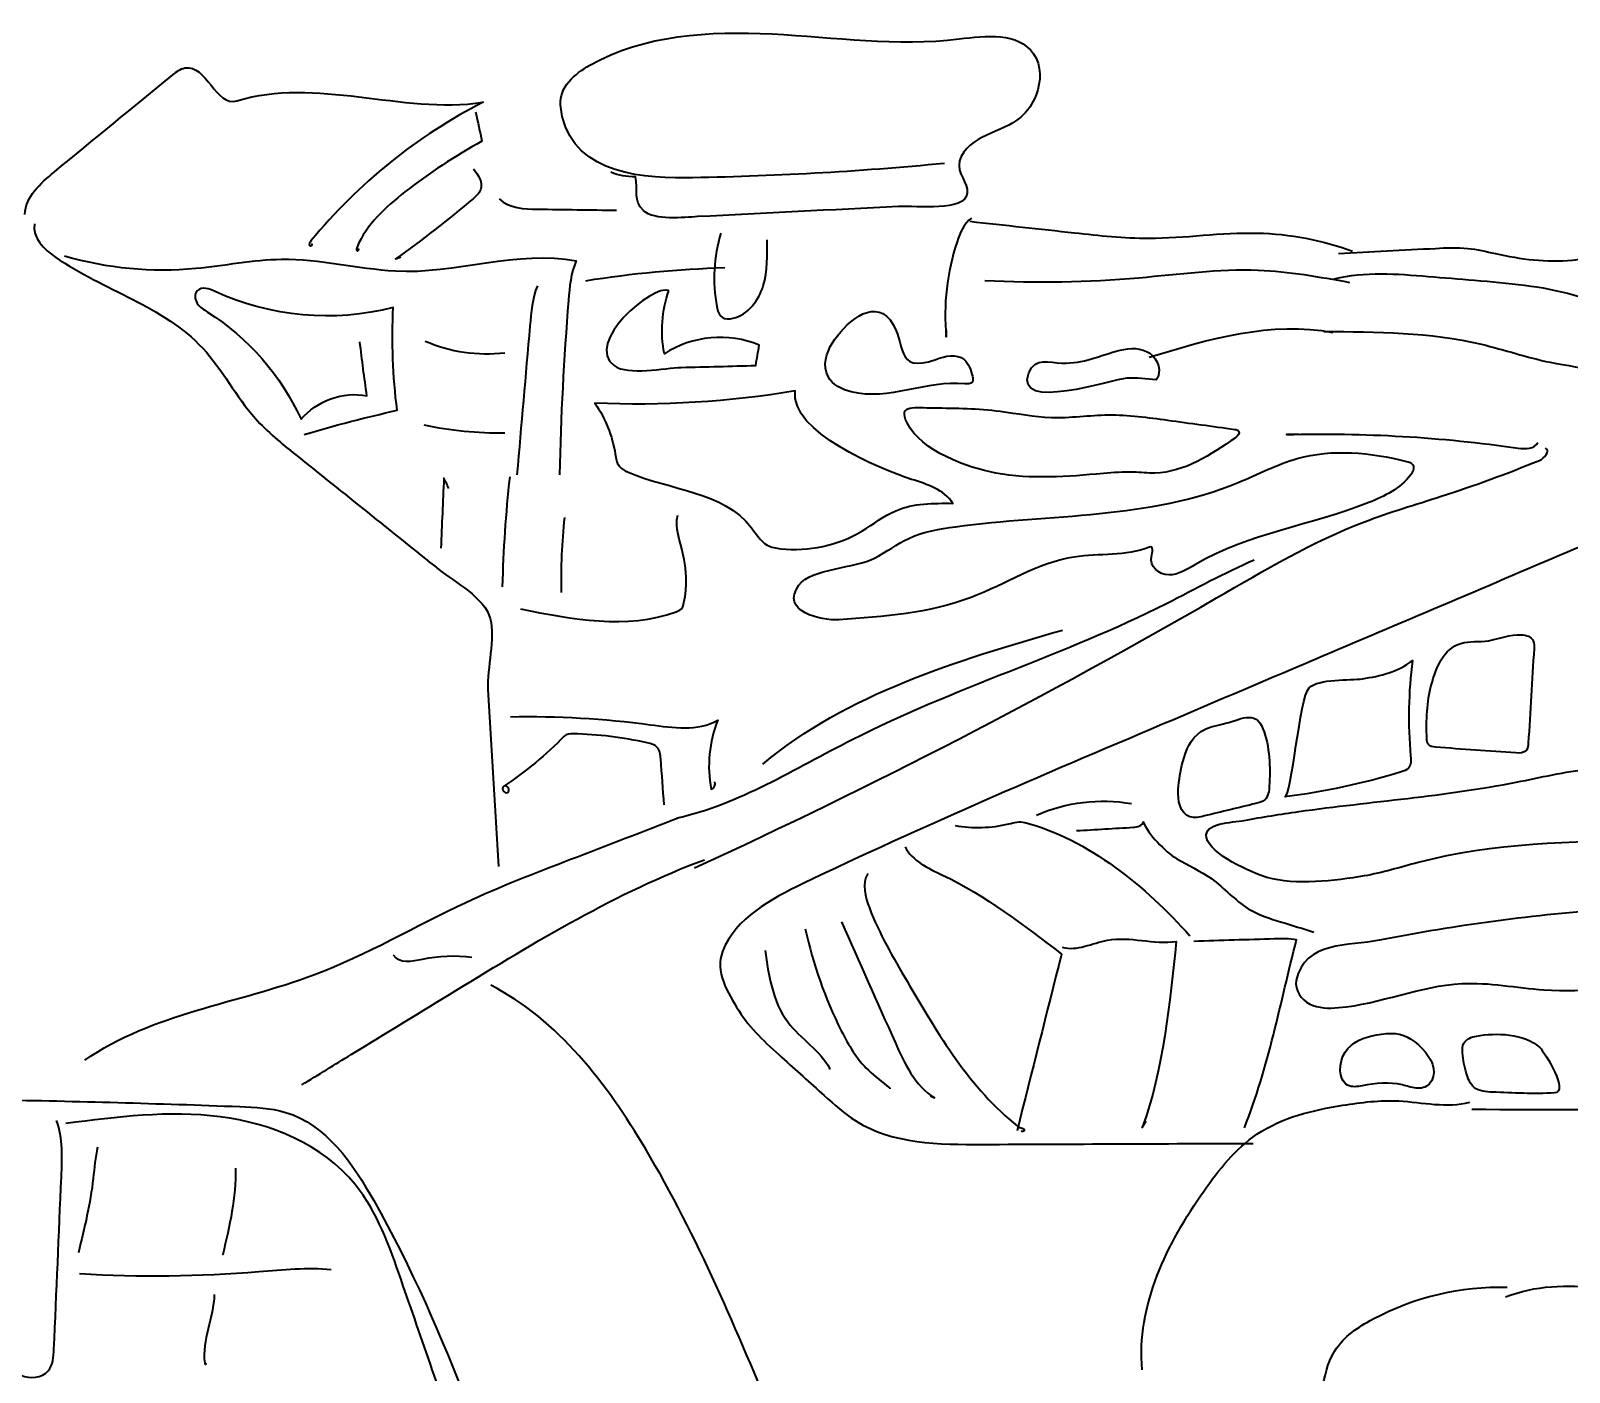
# Model space of a CAD drawing. Extents: x 6 to 143, y -103 to -23.
# Drawn here: x 46.7 to 68.07, y -69.18 to -50.55 of the extents above; entities that cross this region are included whole.
import ezdxf

# ---------------------------------------------------------------- set-up
doc = ezdxf.new("R2010")
doc.units = 0
doc.header["$MEASUREMENT"] = 0
doc.layers.add('Delorean', color=7, linetype='Continuous', lineweight=0)

msp = doc.modelspace()

# ---------------------------------------------------------------- linework, layer by layer
at = {"layer": 'Delorean', "color": 250, "lineweight": 35, "true_color": 0x231f20}
for points, knots in [([(59.392, -52.39), (58.193, -52.506), (56.988, -52.573), (55.783, -52.59), (55.088, -52.6), (54.136, -52.482), (54.06, -51.575), (54.04, -51.335), (54.256, -51.145), (54.466, -51.026), (55.222, -50.599), (56.131, -50.548), (56.998, -50.592), (57.866, -50.637), (58.737, -50.767), (59.598, -50.661), (59.965, -50.616), (60.418, -50.563), (60.628, -50.866), (60.742, -51.03), (60.737, -51.253), (60.665, -51.439), (60.62, -51.558), (60.549, -51.667), (60.452, -51.749), (60.317, -51.865), (60.141, -51.92), (59.979, -51.995), (59.828, -52.066), (59.648, -52.18), (59.603, -52.354), (59.558, -52.53), (59.727, -52.658), (59.709, -52.803), (59.675, -53.068), (59.012, -52.975), (58.756, -52.988), (57.825, -53.035), (56.895, -53.082), (55.964, -53.129), (55.773, -53.138), (55.365, -53.188), (55.21, -53.044), (55.071, -52.914), (55.137, -52.751), (55.099, -52.574), (54.98, -52.578), (54.865, -52.558), (54.76, -52.513)], [0, 0, 0, 0, 1, 1, 1, 2, 2, 2, 3, 3, 3, 4, 4, 4, 5, 5, 5, 6, 6, 6, 7, 7, 7, 8, 8, 8, 9, 9, 9, 10, 10, 10, 11, 11, 11, 12, 12, 12, 13, 13, 13, 14, 14, 14, 15, 15, 15, 16, 16, 16, 16]), ([(46.618, -53.097), (46.63, -52.851), (46.836, -52.665), (47.027, -52.509), (47.576, -52.059), (48.126, -51.609), (48.676, -51.159), (48.725, -51.118), (48.778, -51.076), (48.841, -51.064), (49.14, -51.006), (49.274, -51.612), (49.565, -51.521), (50.659, -51.179), (51.849, -51.708), (52.983, -51.541), (52.065, -52.009), (51.246, -52.669), (50.593, -53.466), (50.578, -53.484), (50.562, -53.511), (50.576, -53.53), (50.59, -53.549), (50.624, -53.511), (50.601, -53.508)], [0, 0, 0, 0, 1, 1, 1, 2, 2, 2, 3, 3, 3, 4, 4, 4, 5, 5, 5, 6, 6, 6, 7, 7, 7, 8, 8, 8, 8]), ([(52.881, -51.679), (52.91, -51.813), (52.939, -51.947), (52.968, -52.081), (52.594, -52.287), (52.236, -52.523), (51.899, -52.786), (51.629, -52.997), (51.365, -53.236), (51.233, -53.552), (51.226, -53.569), (51.22, -53.593), (51.235, -53.604), (51.25, -53.615), (51.269, -53.58), (51.251, -53.581)], [0, 0, 0, 0, 1, 1, 1, 2, 2, 2, 3, 3, 3, 4, 4, 4, 5, 5, 5, 5]), ([(52.849, -52.464), (52.916, -52.549), (52.988, -52.656), (52.949, -52.757), (52.93, -52.806), (52.889, -52.842), (52.849, -52.876), (52.501, -53.171), (52.14, -53.451), (51.768, -53.716), (51.792, -53.706), (51.816, -53.697), (51.84, -53.688)], [0, 0, 0, 0, 1, 1, 1, 2, 2, 2, 3, 3, 3, 4, 4, 4, 4]), ([(53.207, -52.882), (53.345, -53.013), (53.554, -53.023), (53.744, -53.025), (54.109, -53.03), (54.474, -53.035), (54.839, -53.04)], [0, 0, 0, 0, 1, 1, 1, 2, 2, 2, 2]), ([(59.766, -53.148), (59.662, -53.227), (59.609, -53.355), (59.568, -53.478), (59.427, -53.901), (59.375, -54.353), (59.416, -54.797), (59.418, -54.767), (59.42, -54.736), (59.422, -54.705)], [0, 0, 0, 0, 1, 1, 1, 2, 2, 2, 3, 3, 3, 3]), ([(59.746, -53.193), (60.23, -53.247), (60.715, -53.3), (61.199, -53.353), (61.542, -53.391), (61.885, -53.429), (62.23, -53.428), (62.733, -53.428), (63.235, -53.345), (63.738, -53.357), (64.189, -53.367), (64.639, -53.453), (65.061, -53.61)], [0, 0, 0, 0, 1, 1, 1, 2, 2, 2, 3, 3, 3, 4, 4, 4, 4]), ([(46.751, -53.229), (46.721, -53.422), (46.888, -53.584), (47.048, -53.694), (47.711, -54.15), (48.542, -54.368), (49.09, -54.956), (49.367, -55.254), (49.551, -55.627), (49.821, -55.931), (49.989, -56.12), (50.187, -56.279), (50.385, -56.438), (51.046, -56.968), (51.708, -57.498), (52.369, -58.029), (52.591, -58.206), (53.004, -58.417), (53.083, -58.71), (53.158, -58.991), (53.034, -59.396), (53.052, -59.693), (53.101, -60.514), (53.15, -61.334), (53.199, -62.154)], [0, 0, 0, 0, 1, 1, 1, 2, 2, 2, 3, 3, 3, 4, 4, 4, 5, 5, 5, 6, 6, 6, 7, 7, 7, 8, 8, 8, 8]), ([(56.288, -53.358), (56.188, -53.687), (56.168, -54.04), (56.23, -54.378), (56.241, -54.433), (56.257, -54.494), (56.303, -54.526), (56.346, -54.556), (56.405, -54.553), (56.456, -54.54), (56.665, -54.487), (56.813, -54.294), (56.876, -54.088), (56.939, -53.883), (56.932, -53.664), (56.928, -53.449)], [0, 0, 0, 0, 1, 1, 1, 2, 2, 2, 3, 3, 3, 4, 4, 4, 5, 5, 5, 5]), ([(47.171, -53.673), (47.761, -53.844), (48.383, -53.903), (48.994, -53.846), (49.392, -53.809), (49.786, -53.724), (50.186, -53.72), (50.716, -53.714), (51.238, -53.851), (51.767, -53.882), (52.578, -53.931), (53.481, -53.584), (54.278, -53.742), (54.202, -53.912), (54.184, -54.102), (54.17, -54.288), (54.105, -55.096), (54.064, -55.905), (54.044, -56.714)], [0, 0, 0, 0, 1, 1, 1, 2, 2, 2, 3, 3, 3, 4, 4, 4, 5, 5, 5, 6, 6, 6, 6]), ([(64.865, -53.639), (65.315, -53.616), (65.765, -53.593), (66.215, -53.569), (66.363, -53.562), (66.512, -53.554), (66.66, -53.569), (66.79, -53.583), (66.917, -53.614), (67.045, -53.641), (67.395, -53.717), (67.755, -53.769), (68.111, -53.732), (68.239, -53.719), (68.365, -53.694), (68.493, -53.692), (68.629, -53.689), (68.764, -53.711), (68.897, -53.741), (69.202, -53.812), (69.494, -53.927), (69.784, -54.045), (70.565, -54.364), (71.336, -54.704), (72.098, -55.067), (72.138, -55.085), (72.192, -55.101), (72.22, -55.068), (72.247, -55.034), (72.187, -55.097), (72.193, -55.14), (72.596, -55.326), (72.86, -55.712), (73.18, -56.02), (73.385, -56.217), (73.616, -56.384), (73.826, -56.574), (74.101, -56.822), (74.339, -57.107), (74.576, -57.391), (75.052, -57.961), (75.528, -58.531), (76.003, -59.101), (76.549, -59.755), (77.095, -60.409), (77.61, -61.088), (78.052, -61.67), (78.47, -62.271), (78.864, -62.887), (78.831, -62.85), (78.798, -62.812), (78.766, -62.775)], [0, 0, 0, 0, 1, 1, 1, 2, 2, 2, 3, 3, 3, 4, 4, 4, 5, 5, 5, 6, 6, 6, 7, 7, 7, 8, 8, 8, 9, 9, 9, 10, 10, 10, 11, 11, 11, 12, 12, 12, 13, 13, 13, 14, 14, 14, 15, 15, 15, 16, 16, 16, 17, 17, 17, 17]), ([(59.954, -54.015), (60.667, -54.052), (61.383, -54.039), (62.094, -53.977), (62.646, -53.928), (63.198, -53.85), (63.752, -53.872), (64.178, -53.889), (64.598, -53.965), (65.017, -54.041)], [0, 0, 0, 0, 1, 1, 1, 2, 2, 2, 3, 3, 3, 3]), ([(64.807, -53.99), (65.232, -53.887), (65.676, -53.923), (66.112, -53.959), (66.326, -53.976), (66.541, -53.994), (66.756, -54.012), (67.218, -54.05), (67.684, -54.088), (68.13, -54.215), (68.715, -54.381), (69.247, -54.692), (69.772, -55.001), (70.622, -55.5), (71.501, -56.028), (72.044, -56.85), (72.064, -56.882), (72.113, -56.885), (72.133, -56.917), (72.152, -56.95), (72.073, -56.972), (72.094, -56.94)], [0, 0, 0, 0, 1, 1, 1, 2, 2, 2, 3, 3, 3, 4, 4, 4, 5, 5, 5, 6, 6, 6, 7, 7, 7, 7]), ([(50.501, -56.153), (50.926, -56.027), (51.357, -55.915), (51.79, -55.818), (51.731, -55.344), (51.712, -54.866), (51.735, -54.389), (50.919, -54.603), (50.028, -54.523), (49.263, -54.168), (49.182, -54.13), (49.075, -54.094), (49.014, -54.159), (48.97, -54.205), (48.978, -54.281), (49.013, -54.334), (49.049, -54.386), (49.104, -54.42), (49.158, -54.454), (49.721, -54.811), (50.178, -55.335), (50.456, -55.943), (50.675, -55.684), (51.037, -55.554), (51.371, -55.615), (51.334, -55.367), (51.302, -55.118), (51.273, -54.869)], [0, 0, 0, 0, 1, 1, 1, 2, 2, 2, 3, 3, 3, 4, 4, 4, 5, 5, 5, 6, 6, 6, 7, 7, 7, 8, 8, 8, 9, 9, 9, 9]), ([(53.738, -54.088), (53.668, -54.265), (53.651, -54.458), (53.634, -54.648), (53.574, -55.336), (53.514, -56.024), (53.454, -56.713)], [0, 0, 0, 0, 1, 1, 1, 2, 2, 2, 2]), ([(55.563, -54.155), (55.466, -54.436), (55.444, -54.742), (55.502, -55.034), (55.885, -54.781), (56.397, -54.734), (56.82, -54.913), (56.804, -55.008), (56.788, -55.102), (56.772, -55.196), (56.427, -55.205), (56.081, -55.213), (55.736, -55.222), (55.506, -55.227), (54.999, -55.339), (54.806, -55.198), (54.378, -54.886), (55.341, -54.064), (55.563, -54.155)], [0, 0, 0, 0, 1, 1, 1, 2, 2, 2, 3, 3, 3, 4, 4, 4, 5, 5, 5, 6, 6, 6, 6]), ([(57.838, -54.879), (57.749, -55.018), (57.698, -55.201), (57.775, -55.348), (57.838, -55.465), (57.969, -55.531), (58.098, -55.563), (58.614, -55.69), (59.148, -55.399), (59.676, -55.45), (59.713, -55.454), (59.757, -55.456), (59.778, -55.425), (59.793, -55.403), (59.787, -55.372), (59.78, -55.346), (59.759, -55.261), (59.734, -55.17), (59.666, -55.114), (59.56, -55.026), (59.401, -55.064), (59.271, -55.111), (58.689, -55.322), (58.874, -54.868), (58.637, -54.563), (58.39, -54.245), (57.994, -54.633), (57.838, -54.879)], [0, 0, 0, 0, 1, 1, 1, 2, 2, 2, 3, 3, 3, 4, 4, 4, 5, 5, 5, 6, 6, 6, 7, 7, 7, 8, 8, 8, 9, 9, 9, 9]), ([(64.663, -54.724), (65.396, -54.727), (66.137, -54.73), (66.85, -54.9), (67.171, -54.976), (67.483, -55.085), (67.806, -55.151), (68.035, -55.199), (68.268, -55.224), (68.496, -55.277), (69.333, -55.472), (70.038, -56.016), (70.714, -56.546), (71.135, -56.877), (71.562, -57.212), (71.886, -57.638)], [0, 0, 0, 0, 1, 1, 1, 2, 2, 2, 3, 3, 3, 4, 4, 4, 5, 5, 5, 5]), ([(61.925, -55.372), (62.061, -55.363), (62.198, -55.38), (62.333, -55.397), (62.419, -55.284), (62.363, -55.106), (62.245, -55.026), (62.127, -54.947), (61.971, -54.948), (61.833, -54.983), (61.544, -55.056), (61.329, -55.171), (61.025, -55.163), (60.852, -55.158), (60.651, -55.071), (60.564, -55.297), (60.35, -55.855), (61.727, -55.385), (61.925, -55.372)], [0, 0, 0, 0, 1, 1, 1, 2, 2, 2, 3, 3, 3, 4, 4, 4, 5, 5, 5, 6, 6, 6, 6]), ([(58.937, -56.777), (59.151, -56.848), (59.391, -56.917), (59.509, -57.11), (59.241, -57.107), (58.964, -57.107), (58.717, -57.212), (58.548, -57.284), (58.403, -57.402), (58.245, -57.496), (57.909, -57.695), (57.507, -57.782), (57.119, -57.74), (57.053, -57.733), (56.986, -57.721), (56.929, -57.689), (56.834, -57.636), (56.778, -57.535), (56.712, -57.449), (56.323, -56.941), (55.577, -56.93), (54.992, -56.672), (54.949, -56.653), (54.905, -56.631), (54.876, -56.595), (54.837, -56.547), (54.829, -56.483), (54.82, -56.423), (54.78, -56.171), (54.682, -55.928), (54.536, -55.719), (55.466, -55.759), (56.401, -55.702), (57.32, -55.549), (57.246, -56.124), (58.488, -56.628), (58.937, -56.777)], [0, 0, 0, 0, 1, 1, 1, 2, 2, 2, 3, 3, 3, 4, 4, 4, 5, 5, 5, 6, 6, 6, 7, 7, 7, 8, 8, 8, 9, 9, 9, 10, 10, 10, 11, 11, 11, 12, 12, 12, 12]), ([(60.106, -56.69), (60.597, -56.781), (61.102, -56.738), (61.6, -56.696), (61.739, -56.684), (61.878, -56.672), (62.016, -56.677), (62.116, -56.68), (62.216, -56.692), (62.316, -56.689), (62.729, -56.679), (63.094, -56.434), (63.433, -56.198), (63.464, -56.177), (63.499, -56.138), (63.478, -56.106), (63.467, -56.089), (63.444, -56.085), (63.424, -56.083), (63.113, -56.04), (62.803, -55.997), (62.492, -55.954), (62.219, -55.917), (61.945, -55.879), (61.669, -55.882), (61.404, -55.885), (61.14, -55.926), (60.876, -55.917), (60.637, -55.909), (60.402, -55.86), (60.166, -55.831), (59.86, -55.792), (59.552, -55.786), (59.245, -55.785), (58.988, -55.785), (58.738, -55.72), (58.874, -55.994), (59.068, -56.386), (59.714, -56.617), (60.106, -56.69)], [0, 0, 0, 0, 1, 1, 1, 2, 2, 2, 3, 3, 3, 4, 4, 4, 5, 5, 5, 6, 6, 6, 7, 7, 7, 8, 8, 8, 9, 9, 9, 10, 10, 10, 11, 11, 11, 12, 12, 12, 13, 13, 13, 13]), ([(64.321, -56.152), (64.262, -56.153), (64.203, -56.154), (64.144, -56.155), (65.218, -56.126), (66.295, -56.189), (67.359, -56.343), (67.461, -56.357), (67.592, -56.358), (67.633, -56.263)], [0, 0, 0, 0, 1, 1, 1, 2, 2, 2, 3, 3, 3, 3]), ([(55.919, -62.172), (58.394, -61.037), (60.816, -59.785), (63.173, -58.423), (63.841, -58.038), (64.506, -57.642), (65.226, -57.366), (65.576, -57.232), (65.937, -57.127), (66.294, -57.011), (66.754, -56.863), (67.208, -56.696), (67.656, -56.513), (67.729, -56.483), (67.811, -56.386), (67.743, -56.345)], [0, 0, 0, 0, 1, 1, 1, 2, 2, 2, 3, 3, 3, 4, 4, 4, 5, 5, 5, 5]), ([(57.926, -58.726), (58.548, -58.683), (59.18, -58.638), (59.763, -58.417), (60.244, -58.234), (60.687, -57.934), (61.195, -57.855), (61.544, -57.801), (61.914, -57.854), (62.239, -57.717), (62.292, -57.694), (62.286, -57.794), (62.269, -57.85), (62.23, -57.979), (62.372, -58.103), (62.507, -58.104), (62.642, -58.105), (62.763, -58.027), (62.879, -57.959), (63.617, -57.528), (64.493, -57.414), (65.287, -57.099), (65.505, -57.012), (65.725, -56.903), (65.867, -56.717), (65.898, -56.676), (65.925, -56.619), (65.898, -56.576), (65.879, -56.547), (65.843, -56.536), (65.81, -56.528), (65.313, -56.403), (64.783, -56.349), (64.29, -56.488), (64.007, -56.568), (63.746, -56.708), (63.474, -56.821), (62.245, -57.33), (60.865, -57.256), (59.547, -57.434), (59.326, -57.464), (59.103, -57.502), (58.9, -57.596), (58.733, -57.673), (58.585, -57.785), (58.423, -57.871), (58.162, -58.009), (57.541, -58.014), (57.372, -58.246), (57.103, -58.614), (57.68, -58.743), (57.926, -58.726)], [0, 0, 0, 0, 1, 1, 1, 2, 2, 2, 3, 3, 3, 4, 4, 4, 5, 5, 5, 6, 6, 6, 7, 7, 7, 8, 8, 8, 9, 9, 9, 10, 10, 10, 11, 11, 11, 12, 12, 12, 13, 13, 13, 14, 14, 14, 15, 15, 15, 16, 16, 16, 17, 17, 17, 17]), ([(52.509, -56.902), (52.486, -56.855), (52.463, -56.809), (52.44, -56.762), (52.425, -57.086), (52.411, -57.409), (52.397, -57.732)], [0, 0, 0, 0, 1, 1, 1, 2, 2, 2, 2]), ([(66.719, -65.523), (68.796, -65.537), (70.874, -65.521), (72.951, -65.476), (73.962, -65.454), (74.976, -65.424), (75.974, -65.265), (76.41, -65.195), (76.887, -65.072), (77.127, -64.702), (77.395, -64.291), (77.262, -63.741), (77.054, -63.297), (76.773, -62.695), (76.376, -62.157), (75.981, -61.623), (75.609, -61.12), (75.238, -60.618), (74.866, -60.116), (74.456, -59.56), (74.045, -59.004), (73.623, -58.456), (73.375, -58.133), (73.119, -57.809), (72.801, -57.555), (72.509, -57.321), (72.14, -57.108), (72.072, -56.741)], [0, 0, 0, 0, 1, 1, 1, 2, 2, 2, 3, 3, 3, 4, 4, 4, 5, 5, 5, 6, 6, 6, 7, 7, 7, 8, 8, 8, 9, 9, 9, 9]), ([(53.503, -58.574), (54.22, -58.721), (54.98, -58.865), (55.668, -58.615), (55.693, -58.606), (55.719, -58.595), (55.738, -58.576), (55.76, -58.552), (55.768, -58.519), (55.774, -58.488), (55.82, -58.263), (55.815, -58.029), (55.76, -57.806), (55.718, -57.63), (55.644, -57.45), (55.688, -57.275)], [0, 0, 0, 0, 1, 1, 1, 2, 2, 2, 3, 3, 3, 4, 4, 4, 5, 5, 5, 5]), ([(70.051, -57.533), (70.092, -57.563), (70.055, -57.636), (70.004, -57.643), (69.953, -57.65), (69.907, -57.618), (69.863, -57.592), (69.355, -57.282), (68.703, -57.51), (68.155, -57.742), (66.989, -58.238), (65.823, -58.733), (64.657, -59.229), (63.912, -59.545), (63.167, -59.861), (62.423, -60.178), (60.747, -60.889), (59.071, -61.601), (57.43, -62.389), (56.98, -62.606), (56.494, -62.866), (56.311, -63.332), (56.203, -63.605), (56.379, -63.903), (56.535, -64.153), (56.691, -64.403), (56.912, -64.603), (57.131, -64.8), (57.328, -64.978), (57.525, -65.155), (57.721, -65.333), (57.861, -65.459), (58.002, -65.586), (58.162, -65.686), (58.675, -66.007), (59.318, -66.015), (59.924, -66.012), (61.175, -66.007), (62.427, -66.002), (63.679, -65.997)], [0, 0, 0, 0, 1, 1, 1, 2, 2, 2, 3, 3, 3, 4, 4, 4, 5, 5, 5, 6, 6, 6, 7, 7, 7, 8, 8, 8, 9, 9, 9, 10, 10, 10, 11, 11, 11, 12, 12, 12, 13, 13, 13, 13]), ([(55.67, -61.481), (56.542, -61.286), (57.313, -60.793), (58.11, -60.389), (59.524, -59.671), (61.059, -59.214), (62.475, -58.501), (62.881, -58.297), (63.277, -58.072), (63.696, -57.895)], [0, 0, 0, 0, 1, 1, 1, 2, 2, 2, 3, 3, 3, 3]), ([(66.157, -59.626), (66.091, -59.87), (66.082, -60.125), (66.093, -60.378), (66.094, -60.406), (66.097, -60.436), (66.114, -60.458), (66.137, -60.486), (66.177, -60.491), (66.213, -60.494), (66.584, -60.526), (66.956, -60.553), (67.328, -60.576), (67.381, -60.58), (67.443, -60.579), (67.477, -60.537), (67.498, -60.511), (67.5, -60.475), (67.502, -60.441), (67.529, -60.003), (67.555, -59.565), (67.582, -59.127), (67.584, -59.091), (67.586, -59.053), (67.571, -59.02), (67.544, -58.961), (67.472, -58.938), (67.407, -58.934), (67.25, -58.926), (67.1, -58.992), (66.948, -59.018), (66.828, -59.039), (66.681, -59.018), (66.566, -59.054), (66.323, -59.128), (66.22, -59.394), (66.157, -59.626)], [0, 0, 0, 0, 1, 1, 1, 2, 2, 2, 3, 3, 3, 4, 4, 4, 5, 5, 5, 6, 6, 6, 7, 7, 7, 8, 8, 8, 9, 9, 9, 10, 10, 10, 11, 11, 11, 12, 12, 12, 12]), ([(64.12, -61.186), (64.666, -61.116), (65.207, -61), (65.735, -60.84), (65.772, -60.829), (65.812, -60.816), (65.837, -60.787), (65.876, -60.743), (65.872, -60.677), (65.867, -60.619), (65.829, -60.178), (65.837, -59.732), (65.892, -59.292), (65.695, -59.453), (65.446, -59.509), (65.201, -59.545), (65.03, -59.571), (64.586, -59.542), (64.46, -59.67), (64.32, -59.812), (64.22, -61.173), (64.12, -61.186)], [0, 0, 0, 0, 1, 1, 1, 2, 2, 2, 3, 3, 3, 4, 4, 4, 5, 5, 5, 6, 6, 6, 7, 7, 7, 7]), ([(63.251, -60.176), (63.148, -60.199), (63.042, -60.221), (62.955, -60.28), (62.816, -60.372), (62.746, -60.537), (62.704, -60.698), (62.67, -60.824), (62.649, -60.953), (62.64, -61.082), (62.63, -61.231), (62.661, -61.416), (62.802, -61.462), (62.867, -61.483), (62.937, -61.467), (63.003, -61.451), (63.241, -61.393), (63.48, -61.336), (63.718, -61.278), (63.762, -61.267), (63.808, -61.255), (63.842, -61.225), (63.892, -61.18), (63.901, -61.107), (63.905, -61.039), (63.92, -60.786), (63.912, -60.478), (63.817, -60.239), (63.709, -59.967), (63.5, -60.12), (63.251, -60.176)], [0, 0, 0, 0, 1, 1, 1, 2, 2, 2, 3, 3, 3, 4, 4, 4, 5, 5, 5, 6, 6, 6, 7, 7, 7, 8, 8, 8, 9, 9, 9, 10, 10, 10, 10]), ([(53.366, -60.074), (54.014, -60.06), (54.664, -60.096), (55.306, -60.184), (55.622, -60.227), (55.965, -60.277), (56.243, -60.12), (56.123, -60.423), (56.091, -60.76), (56.151, -61.08), (56.194, -61.07), (56.221, -61.016), (56.201, -60.976)], [0, 0, 0, 0, 1, 1, 1, 2, 2, 2, 3, 3, 3, 4, 4, 4, 4]), ([(55.499, -61.295), (55.483, -61.083), (55.467, -60.871), (55.452, -60.659), (55.447, -60.602), (55.441, -60.54), (55.403, -60.498), (55.368, -60.46), (55.315, -60.447), (55.265, -60.435), (54.928, -60.36), (54.582, -60.318), (54.236, -60.31), (54.192, -60.309), (54.143, -60.31), (54.112, -60.342), (53.858, -60.603), (53.576, -60.837), (53.271, -61.038), (53.227, -61.067), (53.28, -61.152), (53.326, -61.125), (53.371, -61.099), (53.323, -61.011), (53.276, -61.035)], [0, 0, 0, 0, 1, 1, 1, 2, 2, 2, 3, 3, 3, 4, 4, 4, 5, 5, 5, 6, 6, 6, 7, 7, 7, 8, 8, 8, 8]), ([(65.22, -62.284), (65.475, -62.242), (65.722, -62.162), (65.973, -62.097), (68.059, -61.552), (70.309, -62.027), (72.394, -61.48), (72.479, -61.457), (72.573, -61.425), (72.607, -61.344), (72.64, -61.265), (72.599, -61.176), (72.558, -61.1), (72.49, -60.972), (72.421, -60.844), (72.353, -60.715), (72.111, -60.744), (71.867, -60.746), (71.623, -60.748), (70.807, -60.753), (69.991, -60.759), (69.176, -60.765), (68.899, -60.767), (68.623, -60.769), (68.348, -60.799), (68.007, -60.836), (67.672, -60.916), (67.335, -60.982), (66.337, -61.178), (65.32, -61.249), (64.314, -61.39), (64.061, -61.426), (63.808, -61.466), (63.557, -61.513), (63.387, -61.545), (62.987, -61.543), (63.032, -61.752), (63.081, -61.982), (63.659, -62.243), (63.872, -62.304), (64.272, -62.42), (64.818, -62.351), (65.22, -62.284)], [0, 0, 0, 0, 1, 1, 1, 2, 2, 2, 3, 3, 3, 4, 4, 4, 5, 5, 5, 6, 6, 6, 7, 7, 7, 8, 8, 8, 9, 9, 9, 10, 10, 10, 11, 11, 11, 12, 12, 12, 13, 13, 13, 14, 14, 14, 14]), ([(47.454, -64.841), (48.388, -64.189), (49.576, -64.056), (50.642, -63.654), (51.369, -63.38), (52.041, -62.98), (52.745, -62.651), (53.221, -62.43), (53.71, -62.241), (54.199, -62.053), (54.705, -61.859), (55.21, -61.664), (55.716, -61.47)], [0, 0, 0, 0, 1, 1, 1, 2, 2, 2, 3, 3, 3, 4, 4, 4, 4]), ([(59.541, -61.585), (59.788, -61.627), (60.044, -61.619), (60.287, -61.561), (60.36, -61.543), (60.436, -61.521), (60.508, -61.541), (61.389, -61.773), (62.195, -62.435), (62.801, -63.116)], [0, 0, 0, 0, 1, 1, 1, 2, 2, 2, 3, 3, 3, 3]), ([(61.227, -61.655), (61.49, -61.639), (61.754, -61.624), (62.017, -61.608), (62.074, -61.604), (62.146, -61.587), (62.153, -61.531), (62.223, -61.702), (62.459, -61.95), (62.618, -62.045), (62.777, -62.14), (62.949, -62.213), (63.1, -62.321), (63.28, -62.449), (63.425, -62.624), (63.613, -62.739), (63.754, -62.825), (63.914, -62.875), (64.072, -62.924), (64.223, -62.97), (64.374, -63.017), (64.525, -63.063)], [0, 0, 0, 0, 1, 1, 1, 2, 2, 2, 3, 3, 3, 4, 4, 4, 5, 5, 5, 6, 6, 6, 7, 7, 7, 7]), ([(58.847, -61.879), (58.944, -62.078), (59.166, -62.175), (59.365, -62.271), (59.962, -62.558), (60.493, -62.965), (61.019, -63.369), (60.813, -64.187), (60.607, -65.004), (60.401, -65.822)], [0, 0, 0, 0, 1, 1, 1, 2, 2, 2, 3, 3, 3, 3]), ([(50.466, -65.184), (50.695, -65.044), (50.924, -64.904), (51.153, -64.764), (51.638, -64.467), (52.122, -64.171), (52.607, -63.875), (53.718, -63.196), (54.838, -62.512), (56.058, -62.058)], [0, 0, 0, 0, 1, 1, 1, 2, 2, 2, 3, 3, 3, 3]), ([(58.326, -62.248), (58.245, -62.393), (58.291, -62.574), (58.35, -62.729), (58.486, -63.086), (58.68, -63.417), (58.873, -63.747), (59.303, -64.481), (59.748, -65.233), (60.414, -65.764), (60.439, -65.784), (60.482, -65.78), (60.5, -65.807), (60.518, -65.834), (60.446, -65.84), (60.472, -65.821)], [0, 0, 0, 0, 1, 1, 1, 2, 2, 2, 3, 3, 3, 4, 4, 4, 5, 5, 5, 5]), ([(65.434, -63.177), (66.507, -62.966), (67.592, -62.821), (68.682, -62.746), (68.977, -62.726), (69.272, -62.71), (69.563, -62.663), (69.864, -62.614), (70.16, -62.532), (70.464, -62.495), (70.757, -62.46), (71.055, -62.467), (71.351, -62.475), (71.88, -62.49), (72.409, -62.504), (72.939, -62.518), (73.122, -62.523), (73.361, -62.577), (73.376, -62.76), (73.39, -62.931), (73.187, -63.03), (73.018, -63.057), (72.743, -63.102), (72.46, -63.089), (72.187, -63.146), (71.914, -63.203), (71.659, -63.328), (71.393, -63.414), (71.082, -63.514), (70.756, -63.56), (70.432, -63.605), (70.098, -63.652), (69.763, -63.699), (69.429, -63.745), (68.862, -63.825), (68.29, -63.904), (67.719, -63.865), (67.338, -63.838), (66.96, -63.759), (66.579, -63.778), (65.997, -63.807), (65.446, -64.063), (64.865, -64.113), (64.73, -64.124), (64.588, -64.123), (64.467, -64.063), (64.345, -64.002), (64.252, -63.867), (64.28, -63.734), (64.394, -63.186), (65.016, -63.26), (65.434, -63.177)], [0, 0, 0, 0, 1, 1, 1, 2, 2, 2, 3, 3, 3, 4, 4, 4, 5, 5, 5, 6, 6, 6, 7, 7, 7, 8, 8, 8, 9, 9, 9, 10, 10, 10, 11, 11, 11, 12, 12, 12, 13, 13, 13, 14, 14, 14, 15, 15, 15, 16, 16, 16, 17, 17, 17, 17]), ([(67.186, -68.13), (68.012, -67.8), (68.938, -68.116), (69.827, -68.154), (70.983, -68.204), (72.102, -67.775), (73.249, -67.623), (74.66, -67.437), (76.121, -67.668), (77.498, -67.309), (77.843, -67.218), (78.186, -67.088), (78.463, -66.862), (79.245, -66.225), (79.286, -65.059), (79.192, -64.055), (79.151, -63.626), (79.094, -63.185), (78.885, -62.808)], [0, 0, 0, 0, 1, 1, 1, 2, 2, 2, 3, 3, 3, 4, 4, 4, 5, 5, 5, 6, 6, 6, 6]), ([(57.46, -63.018), (57.564, -63.509), (57.733, -63.986), (57.96, -64.434), (58.061, -64.632), (58.175, -64.828), (58.336, -64.983), (58.427, -65.071), (58.531, -65.145), (58.627, -65.227), (58.632, -65.231), (58.635, -65.236), (58.636, -65.241)], [0, 0, 0, 0, 1, 1, 1, 2, 2, 2, 3, 3, 3, 4, 4, 4, 4]), ([(57.961, -62.921), (58.21, -63.478), (58.458, -64.036), (58.706, -64.594), (58.837, -64.887), (58.982, -65.197), (59.255, -65.365), (59.237, -65.358), (59.218, -65.351), (59.2, -65.343)], [0, 0, 0, 0, 1, 1, 1, 2, 2, 2, 3, 3, 3, 3]), ([(61.028, -63.273), (61.234, -63.333), (61.445, -63.214), (61.656, -63.176), (61.971, -63.118), (62.297, -63.24), (62.613, -63.192), (62.522, -64.038), (62.436, -64.979), (62.139, -65.777), (62.157, -65.747), (62.174, -65.717), (62.192, -65.688)], [0, 0, 0, 0, 1, 1, 1, 2, 2, 2, 3, 3, 3, 4, 4, 4, 4]), ([(63.559, -65.78), (63.894, -64.947), (64.058, -64.04), (64.283, -63.17), (64.183, -63.152), (64.079, -63.155), (63.977, -63.158), (63.603, -63.17), (63.229, -63.181), (62.855, -63.193)], [0, 0, 0, 0, 1, 1, 1, 2, 2, 2, 3, 3, 3, 3]), ([(51.736, -63.38), (51.817, -63.503), (52.001, -63.47), (52.144, -63.439), (52.369, -63.39), (52.601, -63.382), (52.829, -63.414)], [0, 0, 0, 0, 1, 1, 1, 2, 2, 2, 2]), ([(56.9, -63.317), (56.949, -63.665), (57.005, -64.03), (57.216, -64.311), (57.392, -64.546), (57.666, -64.704), (57.802, -64.963), (57.792, -64.943), (57.782, -64.924), (57.772, -64.904)], [0, 0, 0, 0, 1, 1, 1, 2, 2, 2, 3, 3, 3, 3]), ([(54.063, -73.679), (54.756, -73.598), (55.456, -73.7), (56.152, -73.737), (56.928, -73.778), (57.608, -73.71), (58.375, -73.589), (58.417, -73.665), (58.458, -73.741), (58.5, -73.817), (58.333, -72.98), (58.003, -72.186), (57.675, -71.399), (57.469, -70.903), (57.262, -70.407), (57.056, -69.911), (56.512, -68.605), (55.966, -67.294), (55.243, -66.078), (54.702, -65.168), (54.031, -64.286), (53.091, -63.8)], [0, 0, 0, 0, 1, 1, 1, 2, 2, 2, 3, 3, 3, 4, 4, 4, 5, 5, 5, 6, 6, 6, 7, 7, 7, 7]), ([(64.891, -64.988), (64.893, -65.067), (64.922, -65.153), (64.992, -65.19), (65.053, -65.223), (65.126, -65.209), (65.194, -65.197), (65.379, -65.162), (65.571, -65.141), (65.753, -65.186), (65.817, -65.201), (65.879, -65.225), (65.944, -65.231), (66.009, -65.238), (66.08, -65.223), (66.124, -65.175), (66.359, -64.914), (65.91, -64.483), (65.658, -64.472), (65.327, -64.459), (64.877, -64.574), (64.891, -64.988)], [0, 0, 0, 0, 1, 1, 1, 2, 2, 2, 3, 3, 3, 4, 4, 4, 5, 5, 5, 6, 6, 6, 7, 7, 7, 7]), ([(66.784, -64.508), (66.715, -64.521), (66.639, -64.545), (66.606, -64.607), (66.585, -64.647), (66.586, -64.694), (66.589, -64.739), (66.597, -64.837), (66.615, -64.935), (66.643, -65.029), (66.664, -65.101), (66.693, -65.175), (66.752, -65.222), (66.82, -65.276), (66.914, -65.282), (67.001, -65.286), (67.29, -65.299), (67.579, -65.312), (67.867, -65.297), (68.065, -65.287), (67.745, -64.745), (67.66, -64.666), (67.447, -64.469), (67.051, -64.458), (66.784, -64.508)], [0, 0, 0, 0, 1, 1, 1, 2, 2, 2, 3, 3, 3, 4, 4, 4, 5, 5, 5, 6, 6, 6, 7, 7, 7, 8, 8, 8, 8]), ([(46.402, -65.339), (46.34, -65.357), (46.279, -65.374), (46.217, -65.392), (47.347, -65.412), (48.476, -65.443), (49.604, -65.487), (49.818, -65.495), (50.035, -65.504), (50.24, -65.567), (50.808, -65.739), (51.175, -66.277), (51.466, -66.793), (52.51, -68.645), (53.166, -70.685), (53.814, -72.709), (53.781, -72.672), (53.748, -72.635), (53.714, -72.598)], [0, 0, 0, 0, 1, 1, 1, 2, 2, 2, 3, 3, 3, 4, 4, 4, 5, 5, 5, 6, 6, 6, 6]), ([(42.481, -69.185), (42.365, -69.569), (42.316, -69.991), (42.457, -70.368), (42.597, -70.744), (42.966, -71.054), (43.366, -71.027), (43.555, -71.015), (43.734, -70.932), (43.923, -70.918), (44.126, -70.904), (44.325, -70.969), (44.524, -71.01), (44.778, -71.063), (45.038, -71.075), (45.297, -71.088), (47.474, -71.193), (49.668, -71.298), (51.825, -70.979), (51.93, -70.964), (52.038, -70.947), (52.133, -70.898), (52.316, -70.804), (52.425, -70.606), (52.47, -70.405), (52.565, -69.983), (52.421, -69.549), (52.279, -69.14), (52.134, -68.722), (51.989, -68.305), (51.844, -67.887), (51.683, -67.423), (51.516, -66.949), (51.207, -66.569), (50.755, -66.012), (50.042, -65.719), (49.331, -65.629), (48.62, -65.538), (47.9, -65.63), (47.189, -65.721)], [0, 0, 0, 0, 1, 1, 1, 2, 2, 2, 3, 3, 3, 4, 4, 4, 5, 5, 5, 6, 6, 6, 7, 7, 7, 8, 8, 8, 9, 9, 9, 10, 10, 10, 11, 11, 11, 12, 12, 12, 13, 13, 13, 13]), ([(62.14, -69.144), (62.055, -68.252), (62.483, -67.39), (62.998, -66.657), (63.206, -66.361), (63.434, -66.072), (63.733, -65.871), (64.084, -65.635), (64.508, -65.535), (64.926, -65.468), (65.183, -65.427), (65.443, -65.396), (65.703, -65.409), (66.034, -65.426), (66.371, -65.511), (66.69, -65.424)], [0, 0, 0, 0, 1, 1, 1, 2, 2, 2, 3, 3, 3, 4, 4, 4, 5, 5, 5, 5]), ([(44.533, -67.662), (45.156, -68.019), (45.732, -68.459), (46.241, -68.966), (46.338, -69.063), (46.437, -69.165), (46.564, -69.218), (46.691, -69.271), (46.857, -69.26), (46.945, -69.154), (47.012, -69.074), (47.019, -68.961), (47.024, -68.856), (47.058, -68.058), (47.092, -67.26), (47.127, -66.462), (47.138, -66.2), (47.148, -65.93), (47.061, -65.682)], [0, 0, 0, 0, 1, 1, 1, 2, 2, 2, 3, 3, 3, 4, 4, 4, 5, 5, 5, 6, 6, 6, 6]), ([(47.63, -66.048), (47.594, -66.191), (47.585, -66.339), (47.569, -66.486), (47.53, -66.834), (47.446, -67.176), (47.363, -67.516)], [0, 0, 0, 0, 1, 1, 1, 2, 2, 2, 2]), ([(49.545, -66.343), (49.557, -66.747), (49.462, -67.146), (49.368, -67.539), (49.38, -67.538), (49.385, -67.519), (49.375, -67.512)], [0, 0, 0, 0, 1, 1, 1, 2, 2, 2, 2]), ([(47.38, -67.805), (48.21, -67.855), (49.042, -67.846), (49.87, -67.778), (50.205, -67.751), (50.542, -67.714), (50.876, -67.75)], [0, 0, 0, 0, 1, 1, 1, 2, 2, 2, 2]), ([(49.251, -68.098), (49.24, -68.419), (49.077, -68.729), (49.117, -69.047), (49.118, -69.055), (49.121, -69.065), (49.13, -69.067), (49.138, -69.068), (49.139, -69.051), (49.131, -69.054)], [0, 0, 0, 0, 1, 1, 1, 2, 2, 2, 3, 3, 3, 3]), ([(64.557, -70.449), (64.56, -70.113), (64.587, -69.777), (64.638, -69.444), (64.668, -69.248), (64.708, -69.048), (64.814, -68.879), (64.938, -68.681), (65.14, -68.546), (65.346, -68.436), (65.915, -68.132), (66.563, -67.978), (67.208, -67.993)], [0, 0, 0, 0, 1, 1, 1, 2, 2, 2, 3, 3, 3, 4, 4, 4, 4])]:
    msp.add_open_spline(points, degree=3, knots=knots, dxfattribs=at)
for points in [[(54.412, -54.018), (55.05, -53.915), (55.694, -53.855), (56.34, -53.837)], [(62.236, -55.079), (63.066, -54.827), (63.937, -54.573), (64.789, -54.737)], [(52.18, -54.856), (52.525, -55.007), (52.911, -55.063), (53.285, -55.018)], [(52.16, -56.021), (52.53, -56.098), (52.908, -56.135), (53.286, -56.132)], [(53.354, -56.743), (53.297, -57.249), (53.263, -57.758), (53.251, -58.268)], [(54.113, -57.306), (54.076, -57.652), (54.062, -58.001), (54.07, -58.349)], [(56.871, -60.732), (58.043, -59.747), (59.56, -59.296), (61.03, -58.869)], [(60.67, -61.439), (61.081, -61.258), (61.546, -61.202), (61.989, -61.28)]]:
    msp.add_open_spline(points, degree=3, dxfattribs=at)

doc.saveas('drawing.dxf')
